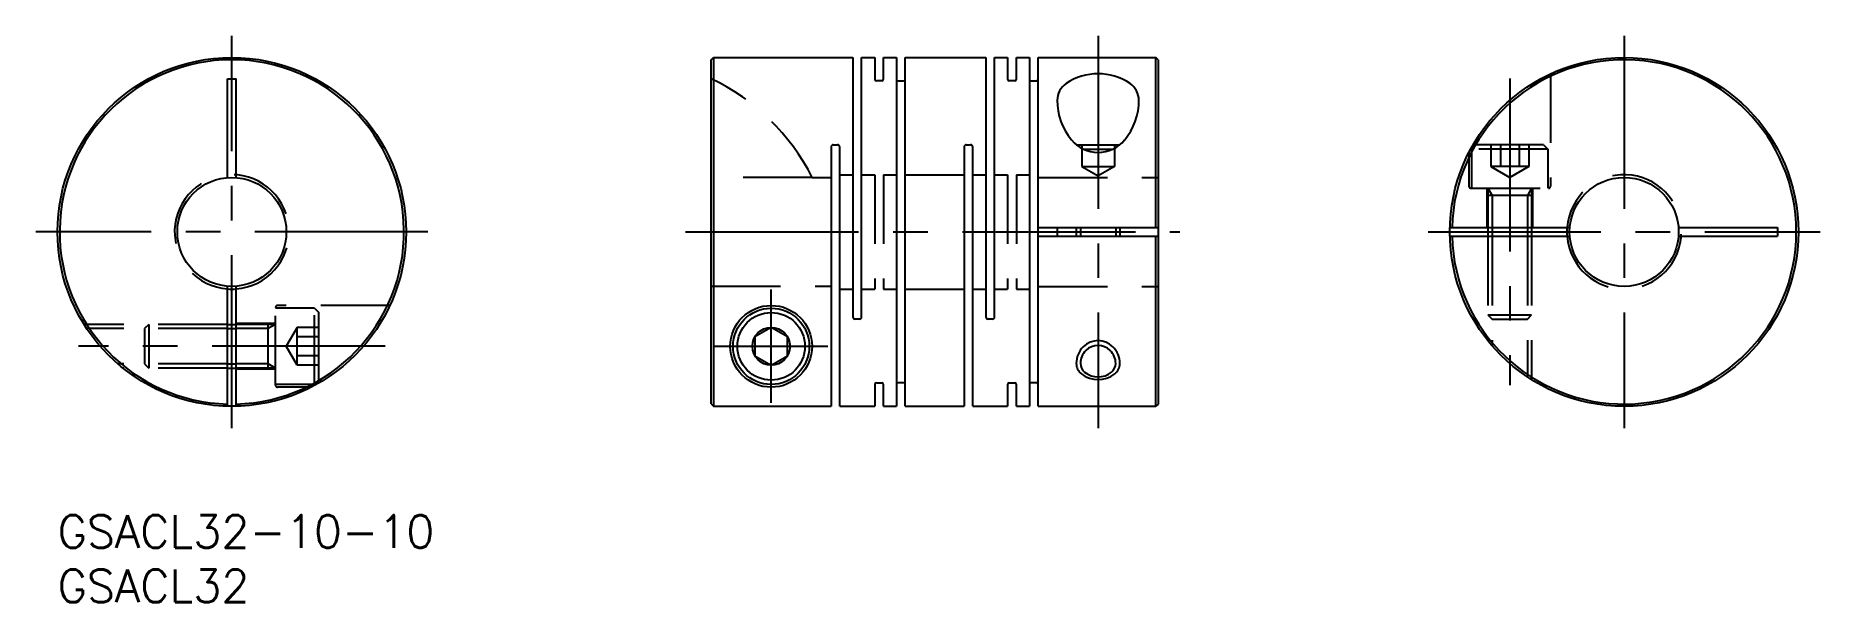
# Model space of a CAD drawing. Extents: x -2 to 162, y -8 to 44.
import ezdxf

# ---------------------------------------------------------------- set-up
doc = ezdxf.new("R2010")
doc.units = 0
doc.header["$LTSCALE"] = 0.5
doc.linetypes.add('CENTER', pattern=[50.8, 31.75, -6.35, 6.35, -6.35])
doc.linetypes.add('DASHED', pattern=[19.05, 12.7, -6.35])
for name, color, linetype in [('MSM_CENTER', 1, 'CENTER'), ('MSM_CONTINUOUS', 7, 'CONTINUOUS'), ('MSM_DASHED', 4, 'DASHED'), ('MSM_NARROW', 5, 'CONTINUOUS'), ('MSM_PART_NUMBER', 7, 'CONTINUOUS')]:
    doc.layers.add(name, color=color, linetype=linetype)
doc.styles.get("Standard").update_dxf_attribs({"font": 'txt.shx', "height": 3, "bigfont": 'bigfont.shx'})

# ---------------------------------------------------------------- blocks, each defined once
blk = doc.blocks.new('*U5')
at = {"layer": 'MSM_PART_NUMBER'}
blk.add_text('GSACL32-10-10', height=3, dxfattribs=at).set_placement((0, -3))
blk = doc.blocks.new('*U6')
at = {"layer": 'MSM_PART_NUMBER'}
blk.add_text('GSACL32', height=3, dxfattribs=at).set_placement((0, -8))

msp = doc.modelspace()

# ---------------------------------------------------------------- linework, layer by layer
at = {"layer": 'MSM_CENTER'}
for p, q in [((16, 7.99), (16, 43.99)), ((95.5, 43.99), (95.5, 7.99)), ((143.78, 43.99), (143.78, 7.99)), ((133.28, 40.07), (133.28, 11.92)), ((34, 25.99), (-2, 25.99)), ((57.65, 25.99), (103, 25.99)), ((125.78, 25.99), (161.78, 25.99)), ((65.5, 10.3), (65.5, 20.69)), ((30.07, 15.49), (1.93, 15.49)), ((60.31, 15.49), (70.69, 15.49))]:
    msp.add_line(p, q, dxfattribs=at)
at = {"layer": 'MSM_CONTINUOUS'}
for p, q in [((60, 41.79), (60.2, 41.99)), ((60, 10.2), (60, 41.79)), ((60.2, 41.99), (60.2, 10)), ((60.2, 41.99), (73, 41.99)), ((73, 41.99), (73, 18.19)), ((73.8, 18.19), (73.8, 41.99)), ((73.8, 41.99), (75, 41.99)), ((75, 41.99), (75, 40)), ((75.8, 40), (75.8, 41.99)), ((75.8, 41.99), (77, 41.99)), ((77, 41.99), (77, 9.99)), ((77.8, 9.99), (77.8, 41.99)), ((77.8, 41.99), (85.2, 41.99)), ((85.2, 41.99), (85.2, 18.19)), ((86, 18.19), (86, 41.99)), ((86, 41.99), (87.2, 41.99)), ((87.2, 41.99), (87.2, 40)), ((88, 40), (88, 41.99)), ((88, 41.99), (89.2, 41.99)), ((89.2, 41.99), (89.2, 9.99)), ((90, 9.99), (90, 41.99)), ((90, 41.99), (100.8, 41.99)), ((101, 41.79), (100.8, 41.99)), ((100.8, 26.39), (100.8, 41.99)), ((101, 41.79), (101, 10.19)), ((15.6, 30.98), (15.6, 40.05)), ((15.6, 40.05), (16.4, 40.05)), ((16.4, 30.98), (16.4, 40.05)), ((75.65, 39.85), (75.15, 39.85)), ((77.15, 39.85), (77.65, 39.85)), ((87.85, 39.85), (87.35, 39.85)), ((89.35, 39.85), (89.85, 39.85)), ((71, 33.79), (71, 10)), ((71.2, 33.99), (71.6, 33.99)), ((71.8, 9.99), (71.8, 33.79)), ((83.2, 33.79), (83.2, 9.99)), ((83.4, 33.99), (83.8, 33.99)), ((84, 9.99), (84, 33.79)), ((93.49, 33.99), (97.51, 33.99)), ((94.1, 33.59), (96.9, 33.59)), ((90, 26.39), (101, 26.39)), ((91.74, 26.39), (91.74, 25.59)), ((93.5, 26.39), (93.5, 25.59)), ((97.5, 26.39), (97.5, 25.59)), ((127.79, 26.39), (138.8, 26.39)), ((131.28, 26.39), (131.28, 25.59)), ((135.28, 26.39), (135.28, 25.59)), ((148.77, 26.39), (157.84, 26.39)), ((157.84, 26.39), (157.84, 25.59)), ((90, 25.59), (101, 25.59)), ((100.8, 9.99), (100.8, 25.59)), ((127.79, 25.59), (138.8, 25.59)), ((148.77, 25.59), (157.84, 25.59)), ((15.6, 10), (15.6, 21.01)), ((16.4, 10), (16.4, 21.01)), ((15.6, 17.49), (16.4, 17.49)), ((65.5, 17.23), (64, 16.36)), ((67, 16.36), (65.5, 17.23)), ((73.6, 17.99), (73.2, 17.99)), ((85.8, 17.99), (85.4, 17.99)), ((64, 16.36), (64, 14.63)), ((67, 14.63), (67, 16.36)), ((15.6, 13.49), (16.4, 13.49)), ((64, 14.63), (65.5, 13.76)), ((65.5, 13.76), (67, 14.63)), ((75, 11.99), (75, 9.99)), ((75.15, 12.14), (75.65, 12.14)), ((75.8, 9.99), (75.8, 11.99)), ((77.65, 12.14), (77.15, 12.14)), ((87.2, 11.99), (87.2, 9.99)), ((87.35, 12.14), (87.85, 12.14)), ((88, 9.99), (88, 11.99)), ((89.85, 12.14), (89.35, 12.14)), ((60, 10.2), (60.2, 10)), ((60.2, 10), (71, 10)), ((71.8, 9.99), (75, 9.99)), ((75.8, 9.99), (77, 9.99)), ((77.8, 9.99), (83.2, 9.99)), ((84, 9.99), (87.2, 9.99)), ((88, 9.99), (89.2, 9.99)), ((90, 9.99), (100.8, 9.99)), ((101, 10.19), (100.8, 9.99))]:
    msp.add_line(p, q, dxfattribs=at)
for centre, radius in [((16, 25.99), 16), ((143.78, 25.99), 16), ((16, 25.99), 5), ((143.78, 25.99), 5), ((65.5, 15.49), 3.75), ((65.5, 15.49), 3.5), ((65.5, 15.49), 3.1), ((65.5, 15.49), 1.73)]:
    msp.add_circle(centre, radius, dxfattribs=at)
for centre, radius, start, end in [((16, 25.99), 15.8, 271.4507, 268.5493), ((143.78, 25.99), 15.8, 181.4507, 178.5493), ((75.15, 40), 0.15, 180, 270), ((75.65, 40), 0.15, 270, 0), ((77.15, 40), 0.15, 180, 270), ((77.65, 40), 0.15, 270, 0), ((87.35, 40), 0.15, 180, 270), ((87.85, 40), 0.15, 270, 0), ((89.35, 40), 0.15, 180, 270), ((89.85, 40), 0.15, 270, 0), ((93.6, 38.07), 1.85, 124.0992, 180), ((95.5, 35.26), 5.24, 55.9008, 124.0992), ((97.4, 38.07), 1.85, 0, 55.9008), ((97.48, 38.07), 5.73, 180, 219.4475), ((93.52, 38.07), 5.73, 320.5525, 360), ((95.5, 36.44), 3.16, 219.4475, 320.5525), ((71.2, 33.79), 0.2, 90, 180), ((71.6, 33.79), 0.2, 0, 90), ((83.4, 33.79), 0.2, 90, 180), ((83.8, 33.79), 0.2, 0, 90), ((143.78, 25.99), 5.25, 175.6304, 184.3696), ((16, 25.99), 5.25, 265.6304, 274.3696), ((73.2, 18.19), 0.2, 180, 270), ((73.6, 18.19), 0.2, 270, 0), ((85.4, 18.19), 0.2, 180, 270), ((85.8, 18.19), 0.2, 270, 0), ((95.51, 13.92), 1.63, 133.7866, 180), ((95.5, 13.94), 1.62, 46.2134, 133.7866), ((95.49, 13.92), 1.63, 360, 46.2134), ((94.91, 13.92), 1.03, 180, 231.3344), ((95.5, 14.66), 1.98, 231.3344, 308.6656), ((96.09, 13.92), 1.03, 308.6656, 360), ((75.15, 11.99), 0.15, 90, 180), ((75.65, 11.99), 0.15, 0, 90), ((77.15, 11.99), 0.15, 90, 180), ((77.65, 11.99), 0.15, 0, 90), ((87.35, 11.99), 0.15, 90, 180), ((87.85, 11.99), 0.15, 0, 90), ((89.35, 11.99), 0.15, 90, 180), ((89.85, 11.99), 0.15, 0, 90)]:
    msp.add_arc(centre, radius, start, end, dxfattribs=at)
at = {"layer": 'MSM_DASHED'}
for p, q in [((137.03, 40.5), (137.03, 30.19)), ((94, 33.99), (94, 31.99)), ((95.5, 33.99), (95.5, 31.99)), ((97, 33.99), (97, 31.99)), ((129.53, 33.27), (129.53, 30.19)), ((129.78, 33.59), (130.18, 33.99)), ((136.78, 33.59), (129.78, 33.59)), ((129.78, 33.59), (129.78, 29.99)), ((136.38, 33.99), (130.18, 33.99)), ((131.55, 33.99), (131.55, 31.99)), ((132.42, 33.99), (132.42, 31.99)), ((134.15, 33.99), (134.15, 31.99)), ((135.02, 33.99), (135.02, 31.99)), ((136.38, 33.99), (136.78, 33.59)), ((136.78, 33.59), (136.78, 29.99)), ((71.8, 31.24), (73, 31.24)), ((73.8, 31.24), (75, 31.24)), ((75, 31.24), (75, 20.74)), ((75.8, 31.24), (75.8, 20.74)), ((75.8, 31.24), (77, 31.24)), ((77.8, 31.24), (83.2, 31.24)), ((84, 31.24), (85.2, 31.24)), ((86, 31.24), (87.2, 31.24)), ((87.2, 31.24), (87.2, 20.74)), ((88, 31.24), (88, 20.74)), ((88, 31.24), (89.2, 31.24)), ((94, 31.99), (97, 31.99)), ((94, 31.99), (95.5, 31.13)), ((97, 31.99), (95.5, 31.13)), ((131.55, 31.99), (133.28, 30.99)), ((135.02, 31.99), (131.55, 31.99)), ((135.02, 31.99), (133.28, 30.99)), ((69.27, 30.98), (60, 30.98)), ((69.26, 30.99), (71, 30.99)), ((90, 30.99), (101, 30.99)), ((129.73, 29.99), (136.83, 29.99)), ((131.18, 29.99), (131.18, 26.39)), ((131.28, 29.99), (131.66, 29.34)), ((131.28, 29.99), (131.28, 26.39)), ((135.28, 29.99), (134.9, 29.34)), ((135.28, 29.99), (135.28, 26.39)), ((135.38, 29.99), (135.38, 26.39)), ((135.28, 29.34), (131.28, 29.34)), ((131.66, 29.34), (131.66, 26.39)), ((134.9, 29.34), (134.9, 26.39)), ((131.28, 25.59), (131.28, 16.01)), ((131.66, 25.59), (131.66, 15.55)), ((134.9, 25.59), (134.9, 12.68)), ((135.28, 25.59), (135.28, 12.44)), ((60, 21.01), (71, 21.01)), ((71.8, 20.74), (73, 20.74)), ((73.8, 20.74), (75, 20.74)), ((75.8, 20.74), (77, 20.74)), ((77.8, 20.74), (83.2, 20.74)), ((84, 20.74), (85.2, 20.74)), ((86, 20.74), (87.2, 20.74)), ((88, 20.74), (89.2, 20.74)), ((90, 20.99), (101, 20.99)), ((20, 11.94), (20, 19.04)), ((23.6, 18.99), (20, 18.99)), ((30.51, 19.24), (20.2, 19.24)), ((23.6, 11.99), (23.6, 18.99)), ((23.6, 18.99), (24, 18.59)), ((24, 12.39), (24, 18.59)), ((131.28, 18.37), (135.28, 18.37)), ((131.28, 18.37), (131.66, 17.99)), ((134.9, 17.99), (135.28, 18.37)), ((15.6, 17.49), (2.44, 17.49)), ((15.6, 17.12), (2.69, 17.12)), ((8.38, 17.49), (8, 17.12)), ((8, 17.12), (8, 13.87)), ((8.38, 17.49), (8.38, 13.49)), ((20, 17.59), (16.4, 17.59)), ((20, 17.49), (16.4, 17.49)), ((19.34, 17.12), (16.4, 17.12)), ((20, 17.49), (19.34, 17.12)), ((19.34, 13.49), (19.34, 17.49)), ((22, 17.23), (21, 15.49)), ((24, 17.23), (22, 17.23)), ((22, 13.76), (22, 17.23)), ((131.66, 17.99), (134.9, 17.99)), ((22, 13.76), (21, 15.49)), ((24, 16.36), (22, 16.36)), ((15.6, 13.87), (5.56, 13.87)), ((15.6, 13.49), (6.01, 13.49)), ((8, 13.87), (8.38, 13.49)), ((19.34, 13.87), (16.4, 13.87)), ((20, 13.49), (16.4, 13.49)), ((20, 13.39), (16.4, 13.39)), ((20, 13.49), (19.34, 13.87)), ((24, 14.63), (22, 14.63)), ((24, 13.76), (22, 13.76)), ((23.6, 11.99), (20, 11.99)), ((23.28, 11.74), (20.2, 11.74)), ((24, 12.39), (23.6, 11.99))]:
    msp.add_line(p, q, dxfattribs=at)
for centre, radius, start, end in [((51.4, 21.99), 20, 26.6923, 64.5324), ((16, 25.99), 5.25, 274.3696, 265.6304), ((143.78, 25.99), 5.25, 184.3696, 175.6304), ((129.73, 30.19), 0.2, 180, 270), ((136.83, 30.19), 0.2, 270, 0), ((20.2, 19.04), 0.2, 90, 180), ((20.2, 11.94), 0.2, 180, 270)]:
    msp.add_arc(centre, radius, start, end, dxfattribs=at)
at = {"layer": 'MSM_NARROW'}
for p, q in [((93.88, 26.39), (93.88, 25.59)), ((97.12, 26.39), (97.12, 25.59)), ((131.66, 26.39), (131.66, 25.59)), ((134.9, 26.39), (134.9, 25.59)), ((15.6, 17.12), (16.4, 17.12)), ((15.6, 13.87), (16.4, 13.87))]:
    msp.add_line(p, q, dxfattribs=at)
for centre, radius, start, end in [((95.64, 13.92), 2.14, 134.7413, 180), ((95.5, 14.07), 1.94, 45.2587, 134.7413), ((95.36, 13.92), 2.14, 0, 45.2587), ((94.71, 13.92), 1.21, 180, 232.064), ((96.29, 13.92), 1.21, 307.936, 0), ((95.5, 14.93), 2.49, 232.064, 307.936)]:
    msp.add_arc(centre, radius, start, end, dxfattribs=at)

# ---------------------------------------------------------------- block references
at = {"layer": 'MSM_CONTINUOUS'}
for name in ['*U5', '*U6']:
    msp.add_blockref(name, (0, 0), dxfattribs=at)

doc.saveas('drawing.dxf')
